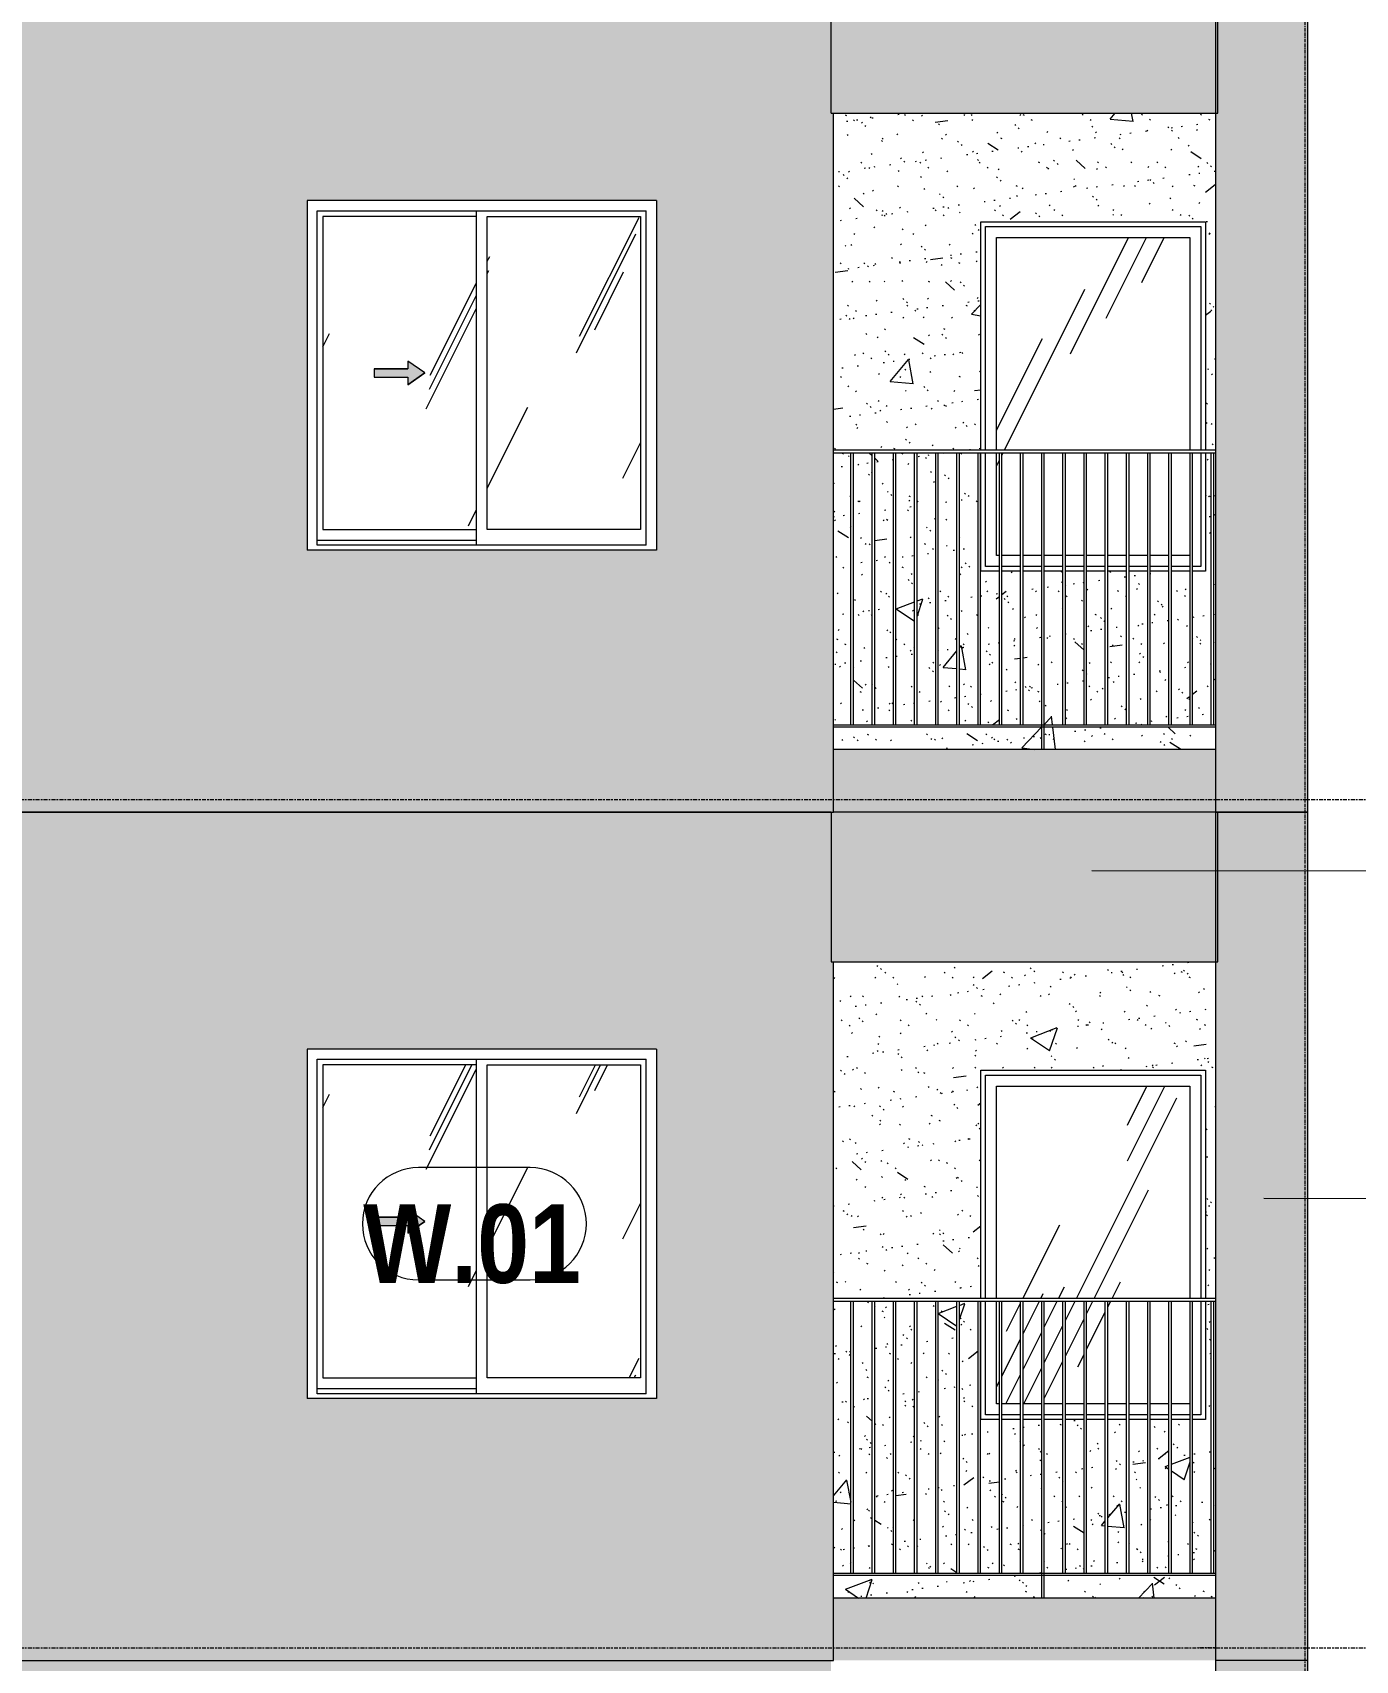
# Model space of a CAD drawing. Header units: millimetres. Extents: x 9199 to 175431, y -4466 to 35300.
# Drawn here: x 158801 to 164102, y 8950 to 15474 of the extents above; entities that cross this region are included whole.
import ezdxf

# ---------------------------------------------------------------- set-up
doc = ezdxf.new("R2010")
doc.units = ezdxf.units.MM
for name, pattern in [('1 NÉT CALL OUT', [6, 3, -3]), ('Centre', [31.75, 6.35, -4.7625, 15.875, -4.7625]), ('Dash 1_8_', [6.35, 3.175, -3.175]), ('Grid Line', [22.225, 12.7, -3.175, 3.175, -3.175])]:
    doc.linetypes.add(name, pattern=pattern)
for name, color, linetype, lineweight in [('0-2', 250, 'Continuous', 5), ('A-AREA', 32, 'Dash 1_8_', 9), ('A-DETL-GENF', 92, 'Continuous', 9), ('A-DETL-GENF-1', 92, '1 NÉT CALL OUT', 9), ('A-FLOR-HRAL-1', 253, 'Continuous', 9), ('A-FLOR-LEVL-2', 51, 'Centre', 9), ('A-GLAZ', 151, 'Continuous', 9), ('A-GLAZ-1', 253, 'Continuous', 9), ('A-GLAZ-2', 7, 'Continuous', 9), ('A-GLAZ-3', 7, '1 NÉT CALL OUT', 9), ('A-GLAZ-IDEN', 152, 'Continuous', 9), ('A-WALL', 113, 'Continuous', 9), ('A-WALL-IDEN', 211, 'Continuous', 9), ('A-WALL-PATT', 111, 'Continuous', 9), ('A-WALL-PATT-1', 9, 'Continuous', 9), ('A-WALL-PATT-2', 111, 'Continuous', 5), ('I-WALL', 2, 'Continuous', 9), ('I-WALL-1', 7, 'Continuous', 9), ('S-GRID-1', 1, 'Grid Line', 9)]:
    doc.layers.add(name, color=color, linetype=linetype, lineweight=lineweight)
doc.styles.add('Arial_B_1', font='arialbd.ttf', dxfattribs={"width": 0.85, "height": 315})
pattern_1 = [(50, (-51555.6, 1200), (1093.104, -95.634), [114.3, -1257.3]), (355, (-51555.6, 1200), (-211.457, 1146.34), [91.44, -1005.84]), (100.451, (-51464.5, 1192), (881.656, 1050.7), [97.14, -1068.54]), (46.184, (-51555.6, 1504.8), (1626.475, -252.257), [171.45, -1885.95]), (96.636, (-51420, 1483.8), (1424.416, 1484.565), [145.71, -1602.81]), (351.184, (-51555.6, 1504.8), (1424.43, 1484.55), [137.16, -1508.76]), (21, (-51403.2, 1428.6), (909.686, -613.59), [114.3, -1257.3]), (326, (-51403.2, 1428.6), (370.812, 1105.13), [91.44, -1005.84]), (71.451, (-51327.4, 1377.5), (1280.503, 491.528), [97.14, -1068.54]), (37.5, (-51555.58, 1200), (18.5313, 507.3303), [50.292, -943.356, 50.292, -970.788, -1009.65]), (37.5, (-51555.58, 1200), (18.5313, 507.3303), [-2014.728, 50.292, -959.358]), (7.5, (-51555.6, 1200), (400.918, 601.084), [50.292, -531.876, 50.292, -920.496, -384.81]), (7.5, (-51555.6, 1200), (400.918, 601.084), [-1552.956, 50.292, -334.518]), (327.5, (-51895.43, 1200), (813.545, -34.3737), [50.292, -330.708, 50.292, -1138.428, -1577.34]), (327.5, (-51895.43, 1200), (813.545, -34.3737), [-1569.72, 50.292, -1527.048]), (317.5, (-52047.8, 1200), (888.775, 152.56), [50.292, -445.008, 50.292, -739.14, -1120.14]), (317.5, (-52047.8, 1200), (888.775, 152.56), [-1284.732, 50.292, -1069.848])]
pattern_2 = [(37.5, (-51555.58, 1200), (-4.79953, 146.8239), [5.029, -110.795, 5.029, -124.511, -123.825]), (37.5, (-51555.58, 1200), (-4.79953, 146.8239), [-245.364, 5.029, -118.796]), (7.5, (-51555.58, 1200), (134.8574, 215.0472), [5.029, -57.455, 5.029, -99.365, -40.005]), (7.5, (-51555.58, 1200), (134.8574, 215.0472), [-166.878, 5.029, -34.976]), (327.5, (-51649.3, 1200), (237.29776, 0.4316), [5.029, -33.071, 5.029, -132.131, -179.07]), (327.5, (-51649.3, 1200), (237.29776, 0.4316), [-175.26, 5.029, -174.041]), (317.5, (-51649.3, 1200), (229.0671, 66.8792), [5.029, -14.021, 5.029, -84.887, -102.87]), (317.5, (-51649.3, 1200), (229.0671, 66.8792), [-108.966, 5.029, -97.841])]
pattern_3 = [(63.435, (-51365, 1295.2), (-766.75, 2300.24), [952.5, -571.5, 952.5, -571.5, -1211.71]), (63.435, (-51365, 1295.2), (-766.75, 2300.24), [-3048, 381, -830.71]), (63.435, (-51412.7, 1342.9), (-766.75, 2300.24), [762, -952.5, 571.5, -571.5, -1402.21]), (63.435, (-51412.7, 1342.9), (-766.75, 2300.24), [-2857.5, 666.75, -735.46]), (63.435, (-51412.7, 1485.8), (-766.75, 2300.24), [571.5, -1143, 381, -571.5, -1592.71]), (63.435, (-51412.7, 1485.8), (-766.75, 2300.24), [-2667, 857.25, -735.46]), (63.435, (-51269.8, 1342.9), (-766.75, 2300.24), [571.5, -1143, 476.25, -2068.96]), (63.435, (-51127, 1485.8), (-766.75, 2300.24), [285.75, -1428.75, 190.5, -2354.71]), (63.435, (-51365, 1723.9), (-766.75, 2300.24), [190.5, -1428.75, 190.5, -762, -1687.96]), (63.435, (-51365, 1723.9), (-766.75, 2300.24), [-2571.75, 476.25, -1211.71]), (63.435, (-50507.8, 1581), (-766.75, 2300.24), [952.5, -1428.75, 1143, -754.51]), (63.435, (-50507.8, 1438.1), (-766.75, 2300.24), [1333.5, -952.5, 1428.75, -564.01]), (63.435, (-50412.6, 1485.8), (-766.75, 2300.24), [1524, -762, 1143, -830.71]), (63.435, (-50269.7, 1628.6), (-766.75, 2300.24), [952.5, -1333.5, 762, -1211.71]), (63.435, (-50412.6, 1914.4), (-766.75, 2300.24), [476.25, -1905, 571.5, -1306.96]), (63.435, (-50126.8, 1771.5), (-766.75, 2300.24), [381, -1905, 381, -1592.71])]
pattern_4 = [(63.435, (-49765.3, 1304.34), (-0.001, 1524.001), [532.46, -2875.304]), (63.435, (-51289.3, 1304.34), (-0.001, 1524.001), [532.46, -2875.304]), (63.435, (-49035.8, 1598.8), (-0.001, 1524.001), [532.46, -2875.304]), (63.435, (-50559.8, 1598.8), (-0.001, 1524.001), [532.46, -2875.304]), (63.435, (-49146.2, 1494.84), (-0.001, 1524.001), [532.46, -2875.304]), (63.435, (-50670.2, 1494.84), (-0.001, 1524.001), [532.46, -2875.304]), (63.435, (-49258.75, 2090.1), (-0.001, 1524.001), [258.8, -3148.965]), (63.435, (-50782.75, 2090.1), (-0.001, 1524.001), [258.8, -3148.965]), (63.435, (-49332.36, 1997.95), (-0.001, 1524.001), [532.46, -2875.304]), (63.435, (-50856.36, 1997.95), (-0.001, 1524.001), [532.46, -2875.304]), (63.435, (-49319.4, 2064.1), (-0.001, 1524.001), [532.46, -2875.304]), (63.435, (-50843.4, 2064.1), (-0.001, 1524.001), [532.46, -2875.304]), (63.435, (-49934.2, 1773.94), (-0.001, 1524.001), [532.46, -2875.304]), (63.435, (-51458.2, 1773.94), (-0.001, 1524.001), [532.46, -2875.304]), (63.435, (-49921.24, 1851.9), (-0.001, 1524.001), [532.46, -2875.304]), (63.435, (-51445.24, 1851.9), (-0.001, 1524.001), [532.46, -2875.304]), (63.435, (-49917.74, 1908.1), (-0.001, 1524.001), [532.46, -2875.304]), (63.435, (-51441.74, 1908.1), (-0.001, 1524.001), [532.46, -2875.304])]

# ---------------------------------------------------------------- blocks, each defined once
blk = doc.blocks.new('M_Fixed - 900 x 1400-V179-TKCS_MẶT ĐỨNG HƯỚNG TÂY')
at = {"layer": 'A-GLAZ'}
h = blk.add_hatch(dxfattribs=at)
h.set_pattern_fill('FP_26', color=256, style=0, pattern_type=2)
h.set_pattern_definition(pattern_3)
h.paths.add_polyline_path([(-18283, 13378), (-18208, 13378), (-18208, 13790), (-18283, 13790)])
h.paths.add_polyline_path([(-18452.9, 13378), (-18377.9, 13378), (-18377.9, 13790), (-18452.9, 13790), (-18452.9, 13399.1)])
h.paths.add_polyline_path([(-18367.9, 13378), (-18293, 13378), (-18293, 13790), (-18367.9, 13790), (-18367.9, 13484)])
h.paths.add_polyline_path([(-18473.9, 13378), (-18462.9, 13378), (-18462.9, 13790), (-18473.9, 13790)])
h.paths.add_polyline_path([(-17699.9, 13378), (-17699.9, 13790), (-17773.3, 13790), (-17773.3, 13378)])
h.paths.add_polyline_path([(-17783.3, 13378), (-17783.3, 13790), (-17858.3, 13790), (-17858.3, 13378)])
h.paths.add_polyline_path([(-18198, 13378), (-18123.1, 13378), (-18123.1, 13790), (-18198, 13790)])
h.paths.add_polyline_path([(-17868.3, 13378), (-17868.3, 13790), (-17943.2, 13790), (-17943.2, 13378)])
h.paths.add_polyline_path([(-18113.1, 13378), (-18038.2, 13378), (-18038.2, 13790), (-18113.1, 13790)])
h.paths.add_polyline_path([(-17953.2, 13378), (-17953.2, 13790), (-18028.2, 13790), (-18028.2, 13378)])
h.paths.add_polyline_path([(-18473.9, 13800), (-17699.9, 13800), (-17699.9, 14652), (-18473.9, 14652), (-18473.9, 14152)])
at = {"layer": 'A-GLAZ-2'}
for p, q in [((-18517.9, 14696), (-17655.9, 14696)), ((-18517.9, 13800), (-18517.9, 14696)), ((-17655.9, 14696), (-17655.9, 13800)), ((-18473.9, 14652), (-17699.9, 14652)), ((-18473.9, 13800), (-18473.9, 14652)), ((-17699.9, 14652), (-17699.9, 13800)), ((-18517.9, 13334), (-18517.9, 13790)), ((-18473.9, 13378), (-18473.9, 13790)), ((-17699.9, 13790), (-17699.9, 13378)), ((-17655.9, 13790), (-17655.9, 13334)), ((-18462.9, 13378), (-18473.9, 13378)), ((-18377.9, 13378), (-18452.9, 13378)), ((-18293, 13378), (-18367.9, 13378)), ((-18208, 13378), (-18283, 13378)), ((-18123.1, 13378), (-18198, 13378)), ((-18038.2, 13378), (-18113.1, 13378)), ((-17953.2, 13378), (-18028.2, 13378)), ((-17868.3, 13378), (-17943.2, 13378)), ((-17783.3, 13378), (-17858.3, 13378)), ((-17699.9, 13378), (-17773.3, 13378)), ((-18462.9, 13334), (-18517.9, 13334)), ((-18377.9, 13334), (-18452.9, 13334)), ((-18293, 13334), (-18367.9, 13334)), ((-18208, 13334), (-18283, 13334)), ((-18123.1, 13334), (-18198, 13334)), ((-18038.2, 13334), (-18113.1, 13334)), ((-17953.2, 13334), (-18028.2, 13334)), ((-17868.3, 13334), (-17943.2, 13334)), ((-17783.3, 13334), (-17858.3, 13334)), ((-17698.4, 13334), (-17773.3, 13334)), ((-17655.9, 13334), (-17688.4, 13334))]:
    blk.add_line(p, q, dxfattribs=at)
blk = doc.blocks.new('Railing - 10mm-901206-TKCS_MẶT ĐỨNG HƯỚNG TÂY')
at = {"layer": 'A-FLOR-HRAL-1'}
for p, q in [((-68226.4, 5900), (-68226.4, 6990)), ((-68216.4, 5900), (-68216.4, 6990))]:
    blk.add_line(p, q, dxfattribs=at)
blk = doc.blocks.new('Railing - 50 x 10mm-901224-TKCS_MẶT ĐỨNG HƯỚNG TÂY')
at = {"layer": 'A-FLOR-HRAL-1'}
for p, q in [((-68990.9, 5800), (-68990.9, 6990)), ((-68980.9, 6990), (-68990.9, 6990)), ((-68980.9, 5800), (-68980.9, 6990))]:
    blk.add_line(p, q, dxfattribs=at)
blk = doc.blocks.new('Railing - Railing-884108-TKCS_MẶT ĐỨNG HƯỚNG TÂY')
at = {"layer": 'A-FLOR-HRAL-1'}
for p, q in [((-19126.9, 5900), (-17596.9, 5900)), ((-17596.9, 5890), (-19126.9, 5890))]:
    blk.add_line(p, q, dxfattribs=at)
at = {"extrusion": (0, 0, -1), "zscale": -1}
for name, p in [('Railing - 10mm-901206-TKCS_MẶT ĐỨNG HƯỚNG TÂY', (87273.9, 0)), ('Railing - 10mm-901206-TKCS_MẶT ĐỨNG HƯỚNG TÂY', (87188.9, 0)), ('Railing - 10mm-901206-TKCS_MẶT ĐỨNG HƯỚNG TÂY', (87104, 0)), ('Railing - 10mm-901206-TKCS_MẶT ĐỨNG HƯỚNG TÂY', (87019.1, 0)), ('Railing - 10mm-901206-TKCS_MẶT ĐỨNG HƯỚNG TÂY', (86934.1, 0)), ('Railing - 10mm-901206-TKCS_MẶT ĐỨNG HƯỚNG TÂY', (86849.2, 0)), ('Railing - 10mm-901206-TKCS_MẶT ĐỨNG HƯỚNG TÂY', (86764.2, 0)), ('Railing - 10mm-901206-TKCS_MẶT ĐỨNG HƯỚNG TÂY', (86679.3, 0)), ('Railing - 10mm-901206-TKCS_MẶT ĐỨNG HƯỚNG TÂY', (86594.4, 0)), ('Railing - 50 x 10mm-901224-TKCS_MẶT ĐỨNG HƯỚNG TÂY', (87273.9, 0)), ('Railing - 10mm-901206-TKCS_MẶT ĐỨNG HƯỚNG TÂY', (86424.5, 0)), ('Railing - 10mm-901206-TKCS_MẶT ĐỨNG HƯỚNG TÂY', (86339.5, 0)), ('Railing - 10mm-901206-TKCS_MẶT ĐỨNG HƯỚNG TÂY', (86254.6, 0)), ('Railing - 10mm-901206-TKCS_MẶT ĐỨNG HƯỚNG TÂY', (86169.7, 0)), ('Railing - 10mm-901206-TKCS_MẶT ĐỨNG HƯỚNG TÂY', (86084.7, 0)), ('Railing - 10mm-901206-TKCS_MẶT ĐỨNG HƯỚNG TÂY', (85999.8, 0)), ('Railing - 10mm-901206-TKCS_MẶT ĐỨNG HƯỚNG TÂY', (85914.8, 0)), ('Railing - 10mm-901206-TKCS_MẶT ĐỨNG HƯỚNG TÂY', (85829.9, 0))]:
    blk.add_blockref(name, p, dxfattribs=at)
blk = doc.blocks.new('Top Rail Type - Top Rail_Internal_-884109-TKCS_MẶT ĐỨNG HƯỚNG TÂY')
at = {"layer": 'A-FLOR-HRAL-1'}
for p, q in [((-17596.9, 7000), (-19126.9, 7000)), ((-19126.9, 6990), (-17596.9, 6990))]:
    blk.add_line(p, q, dxfattribs=at)
blk = doc.blocks.new('NCV_TKTC_TANG 3 - 4_rvt-3-TKCS_MẶT ĐỨNG HƯỚNG TÂY')
at = {"layer": 'A-WALL-PATT-1'}
h = blk.add_hatch(dxfattribs=at)
h.set_pattern_fill('FP_19', color=256, style=0, pattern_type=2)
h.set_pattern_definition(pattern_1)
h.paths.add_polyline_path([(-17596.9, 12600), (-17596.9, 12690), (-18283, 12690), (-18283, 12600), (-17604.3, 12600)])
h.paths.add_polyline_path([(-19126.9, 12600), (-18293, 12600), (-18293, 12690), (-19126.9, 12690)])
h.paths.add_polyline_path([(-18962.5, 12700), (-18887.6, 12700), (-18887.6, 13790), (-18962.5, 13790), (-18962.5, 13081.3)])
h.paths.add_polyline_path([(-17783.3, 12700), (-17783.3, 13315), (-17858.3, 13315), (-17858.3, 12700)])
h.paths.add_polyline_path([(-17773.3, 12700), (-17698.4, 12700), (-17698.4, 13315), (-17773.3, 13315), (-17773.3, 13292.3)])
h.paths.add_polyline_path([(-17688.4, 12700), (-17613.5, 12700), (-17613.5, 13790), (-17636.9, 13790), (-17636.9, 13315), (-17688.4, 13315), (-17688.4, 13292.3)])
h.paths.add_polyline_path([(-19057.4, 12700), (-19057.4, 13790), (-19126.9, 13790), (-19126.9, 12700), (-19061.8, 12700)])
h.paths.add_polyline_path([(-17596.9, 12700), (-17596.9, 13790), (-17603.5, 13790), (-17601.7, 12700)])
h.paths.add_polyline_path([(-18877.6, 12700), (-18802.6, 12700), (-18802.6, 13790), (-18877.6, 13790), (-18877.6, 12815.6)])
h.paths.add_polyline_path([(-19047.4, 12700), (-18972.5, 12700), (-18972.5, 13790), (-19047.4, 13790), (-19047.4, 12755.2)])
h.paths.add_polyline_path([(-18792.6, 12700), (-18717.7, 12700), (-18717.7, 13790), (-18792.6, 13790), (-18792.6, 12940.1)])
h.paths.add_polyline_path([(-17868.3, 12700), (-17868.3, 13315), (-17943.2, 13315), (-17943.2, 12700), (-17869, 12700)])
h.paths.add_polyline_path([(-17953.2, 12700), (-17953.2, 13315), (-18028.2, 13315), (-18028.2, 12700)])
h.paths.add_polyline_path([(-18707.7, 12700), (-18632.7, 12700), (-18632.7, 13790), (-18707.7, 13790), (-18707.7, 13064.7)])
h.paths.add_polyline_path([(-18038.2, 12700), (-18038.2, 13315), (-18113.1, 13315), (-18113.1, 12700)])
h.paths.add_polyline_path([(-18123.1, 12700), (-18123.1, 13315), (-18198, 13315), (-18198, 12700)])
h.paths.add_polyline_path([(-18208, 12700), (-18208, 13315), (-18283, 13315), (-18283, 12700)])
h.paths.add_polyline_path([(-18622.7, 12700), (-18547.8, 12700), (-18547.8, 13790), (-18622.7, 13790), (-18622.7, 13189.2)])
h.paths.add_polyline_path([(-18537.8, 12700), (-18462.9, 12700), (-18462.9, 13315), (-18536.9, 13315), (-18537.8, 13292.3)])
h.paths.add_polyline_path([(-18293, 12700), (-18293, 13315), (-18367.9, 13315), (-18367.9, 12700)])
h.paths.add_polyline_path([(-18452.9, 12700), (-18377.9, 12700), (-18377.9, 13315), (-18452.9, 13315), (-18452.9, 13237.6)])
h.paths.add_polyline_path([(-18536.9, 13800), (-18536.9, 14715), (-17636.9, 14715), (-17636.9, 13800), (-17596.9, 13800), (-17596.9, 15150), (-19126.9, 15150), (-19126.9, 13800), (-18775.3, 13800)])
h = blk.add_hatch(dxfattribs=at)
h.set_pattern_fill('FP_20', color=256, style=0, pattern_type=2)
h.set_pattern_definition(pattern_2)
h.paths.add_polyline_path([(-17596.9, 12600), (-17596.9, 12690), (-18283, 12690), (-18283, 12600), (-17604.3, 12600)])
h.paths.add_polyline_path([(-19126.9, 12600), (-18293, 12600), (-18293, 12690), (-19126.9, 12690)])
h.paths.add_polyline_path([(-18962.5, 12700), (-18887.6, 12700), (-18887.6, 13790), (-18962.5, 13790), (-18962.5, 13081.3)])
h.paths.add_polyline_path([(-17783.3, 12700), (-17783.3, 13315), (-17858.3, 13315), (-17858.3, 12700)])
h.paths.add_polyline_path([(-17773.3, 12700), (-17698.4, 12700), (-17698.4, 13315), (-17773.3, 13315), (-17773.3, 13292.3)])
h.paths.add_polyline_path([(-17688.4, 12700), (-17613.5, 12700), (-17613.5, 13790), (-17636.9, 13790), (-17636.9, 13315), (-17688.4, 13315), (-17688.4, 13292.3)])
h.paths.add_polyline_path([(-19057.4, 12700), (-19057.4, 13790), (-19126.9, 13790), (-19126.9, 12700), (-19061.8, 12700)])
h.paths.add_polyline_path([(-17596.9, 12700), (-17596.9, 13790), (-17603.5, 13790), (-17601.7, 12700)])
h.paths.add_polyline_path([(-18877.6, 12700), (-18802.6, 12700), (-18802.6, 13790), (-18877.6, 13790), (-18877.6, 12815.6)])
h.paths.add_polyline_path([(-19047.4, 12700), (-18972.5, 12700), (-18972.5, 13790), (-19047.4, 13790), (-19047.4, 12755.2)])
h.paths.add_polyline_path([(-18792.6, 12700), (-18717.7, 12700), (-18717.7, 13790), (-18792.6, 13790), (-18792.6, 12940.1)])
h.paths.add_polyline_path([(-17868.3, 12700), (-17868.3, 13315), (-17943.2, 13315), (-17943.2, 12700), (-17869, 12700)])
h.paths.add_polyline_path([(-17953.2, 12700), (-17953.2, 13315), (-18028.2, 13315), (-18028.2, 12700)])
h.paths.add_polyline_path([(-18707.7, 12700), (-18632.7, 12700), (-18632.7, 13790), (-18707.7, 13790), (-18707.7, 13064.7)])
h.paths.add_polyline_path([(-18038.2, 12700), (-18038.2, 13315), (-18113.1, 13315), (-18113.1, 12700)])
h.paths.add_polyline_path([(-18123.1, 12700), (-18123.1, 13315), (-18198, 13315), (-18198, 12700)])
h.paths.add_polyline_path([(-18208, 12700), (-18208, 13315), (-18283, 13315), (-18283, 12700)])
h.paths.add_polyline_path([(-18622.7, 12700), (-18547.8, 12700), (-18547.8, 13790), (-18622.7, 13790), (-18622.7, 13189.2)])
h.paths.add_polyline_path([(-18537.8, 12700), (-18462.9, 12700), (-18462.9, 13315), (-18536.9, 13315), (-18537.8, 13292.3)])
h.paths.add_polyline_path([(-18293, 12700), (-18293, 13315), (-18367.9, 13315), (-18367.9, 12700)])
h.paths.add_polyline_path([(-18452.9, 12700), (-18377.9, 12700), (-18377.9, 13315), (-18452.9, 13315), (-18452.9, 13237.6)])
h.paths.add_polyline_path([(-18536.9, 13800), (-18536.9, 14715), (-17636.9, 14715), (-17636.9, 13800), (-17596.9, 13800), (-17596.9, 15150), (-19126.9, 15150), (-19126.9, 13800), (-18775.3, 13800)])
at = {"layer": 'I-WALL-1'}
for p, q in [((-18536.9, 13800), (-18536.9, 14715)), ((-18536.9, 14715), (-17636.9, 14715)), ((-17636.9, 14715), (-17636.9, 13800)), ((-18536.9, 13315), (-18536.9, 13790)), ((-17636.9, 13790), (-17636.9, 13315)), ((-18462.9, 13315), (-18536.9, 13315)), ((-18377.9, 13315), (-18452.9, 13315)), ((-18293, 13315), (-18367.9, 13315)), ((-18208, 13315), (-18283, 13315)), ((-18123.1, 13315), (-18198, 13315)), ((-18038.2, 13315), (-18113.1, 13315)), ((-17953.2, 13315), (-18028.2, 13315)), ((-17868.3, 13315), (-17943.2, 13315)), ((-17783.3, 13315), (-17858.3, 13315)), ((-17698.4, 13315), (-17773.3, 13315)), ((-17636.9, 13315), (-17688.4, 13315))]:
    blk.add_line(p, q, dxfattribs=at)
at = {"layer": 'A-FLOR-HRAL-1'}
for name in ['Top Rail Type - Top Rail_Internal_-884109-TKCS_MẶT ĐỨNG HƯỚNG TÂY', 'Railing - Railing-884108-TKCS_MẶT ĐỨNG HƯỚNG TÂY']:
    blk.add_blockref(name, (0, 6800), dxfattribs=at)
at = {"layer": 'A-GLAZ-1'}
blk.add_blockref('M_Fixed - 900 x 1400-V179-TKCS_MẶT ĐỨNG HƯỚNG TÂY', (0, 0), dxfattribs=at)
blk = doc.blocks.new('M_Fixed - 900 x 1400-V245-TKCS_MẶT ĐỨNG HƯỚNG TÂY')
at = {"layer": 'A-GLAZ'}
h = blk.add_hatch(dxfattribs=at)
h.set_pattern_fill('FP_26', color=256, style=0, pattern_type=2)
h.set_pattern_definition(pattern_3)
h.paths.add_polyline_path([(-18462.9, 9978), (-18462.9, 10390), (-18473.9, 10390), (-18473.9, 9978)])
h.paths.add_polyline_path([(-18452.9, 9978), (-18377.9, 9978), (-18377.9, 10390), (-18452.9, 10390), (-18452.9, 9999.1)])
h.paths.add_polyline_path([(-18367.9, 9978), (-18293, 9978), (-18293, 10390), (-18367.9, 10390), (-18367.9, 10004.4)])
h.paths.add_polyline_path([(-18208, 9978), (-18208, 10390), (-18283, 10390), (-18283, 9978)])
h.paths.add_polyline_path([(-18198, 9978), (-18123.1, 9978), (-18123.1, 10390), (-18198, 10390), (-18198, 10004.4)])
h.paths.add_polyline_path([(-18113.1, 9978), (-18038.2, 9978), (-18038.2, 10390), (-18113.1, 10390), (-18113.1, 10004.4)])
h.paths.add_polyline_path([(-18028.2, 9978), (-17953.2, 9978), (-17953.2, 10390), (-18028.2, 10390), (-18028.2, 10004.4)])
h.paths.add_polyline_path([(-17943.2, 9978), (-17868.3, 9978), (-17868.3, 10390), (-17943.2, 10390), (-17943.2, 10004.4)])
h.paths.add_polyline_path([(-17858.3, 9978), (-17783.3, 9978), (-17783.3, 10390), (-17858.3, 10390), (-17858.3, 10004.4)])
h.paths.add_polyline_path([(-17773.3, 9978), (-17699.9, 9978), (-17699.9, 10390), (-17773.3, 10390), (-17773.3, 10004.4)])
h.paths.add_polyline_path([(-18051.9, 10400), (-17699.9, 10400), (-17699.9, 11252), (-18473.9, 11252), (-18473.9, 10400)])
at = {"layer": 'A-GLAZ-2'}
for p, q in [((-18517.9, 11296), (-17655.9, 11296)), ((-18517.9, 10400), (-18517.9, 11296)), ((-17655.9, 11296), (-17655.9, 10400)), ((-18473.9, 11252), (-17699.9, 11252)), ((-18473.9, 10400), (-18473.9, 11252)), ((-17699.9, 11252), (-17699.9, 10400)), ((-18517.9, 9934), (-18517.9, 10390)), ((-18473.9, 9978), (-18473.9, 10390)), ((-17699.9, 10390), (-17699.9, 9978)), ((-17655.9, 10390), (-17655.9, 9934)), ((-18462.9, 9934), (-18517.9, 9934)), ((-18462.9, 9978), (-18473.9, 9978)), ((-18377.9, 9978), (-18452.9, 9978)), ((-18377.9, 9934), (-18452.9, 9934)), ((-18293, 9978), (-18367.9, 9978)), ((-18293, 9934), (-18367.9, 9934)), ((-18208, 9978), (-18283, 9978)), ((-18208, 9934), (-18283, 9934)), ((-18123.1, 9978), (-18198, 9978)), ((-18123.1, 9934), (-18198, 9934)), ((-18038.2, 9978), (-18113.1, 9978)), ((-18038.2, 9934), (-18113.1, 9934)), ((-17953.2, 9978), (-18028.2, 9978)), ((-17953.2, 9934), (-18028.2, 9934)), ((-17868.3, 9978), (-17943.2, 9978)), ((-17868.3, 9934), (-17943.2, 9934)), ((-17783.3, 9978), (-17858.3, 9978)), ((-17783.3, 9934), (-17858.3, 9934)), ((-17699.9, 9978), (-17773.3, 9978)), ((-17698.4, 9934), (-17773.3, 9934)), ((-17655.9, 9934), (-17688.4, 9934))]:
    blk.add_line(p, q, dxfattribs=at)
blk = doc.blocks.new('NCV_TKTC_TANG 3 - 4_rvt-4-TKCS_MẶT ĐỨNG HƯỚNG TÂY')
at = {"layer": 'A-WALL-PATT-1'}
h = blk.add_hatch(dxfattribs=at)
h.set_pattern_fill('FP_19', color=256, style=0, pattern_type=2)
h.set_pattern_definition(pattern_1)
h.paths.add_polyline_path([(-18327.6, 9200), (-18293, 9200), (-18293, 9290), (-19126.9, 9290), (-19126.9, 9200), (-19024.6, 9200)])
h.paths.add_polyline_path([(-18283, 9200), (-17596.9, 9200), (-17596.9, 9290), (-18283, 9290)])
h.paths.add_polyline_path([(-18877.6, 9300), (-18802.6, 9300), (-18802.6, 10390), (-18877.6, 10390), (-18877.6, 9415.6)])
h.paths.add_polyline_path([(-17783.3, 9300), (-17783.3, 9915), (-17858.3, 9915), (-17858.3, 9300)])
h.paths.add_polyline_path([(-17773.3, 9300), (-17698.4, 9300), (-17698.4, 9915), (-17773.3, 9915)])
h.paths.add_polyline_path([(-18792.6, 9300), (-18717.7, 9300), (-18717.7, 10390), (-18792.6, 10390), (-18792.6, 9540.1)])
h.paths.add_polyline_path([(-17688.4, 9300), (-17613.5, 9300), (-17613.5, 10390), (-17636.9, 10390), (-17636.9, 9915), (-17688.4, 9915)])
h.paths.add_polyline_path([(-18632.7, 9300), (-18632.7, 10390), (-18707.7, 10390), (-18707.7, 9300)])
h.paths.add_polyline_path([(-17868.3, 9300), (-17868.3, 9915), (-17943.2, 9915), (-17943.2, 9300), (-17869, 9300)])
h.paths.add_polyline_path([(-18622.7, 9300), (-18547.8, 9300), (-18547.8, 10390), (-18622.7, 10390), (-18622.7, 9789.2)])
h.paths.add_polyline_path([(-17596.9, 9300), (-17596.9, 10390), (-17603.5, 10390), (-17601.7, 9300)])
h.paths.add_polyline_path([(-18887.6, 9300), (-18887.6, 10390), (-18962.5, 10390), (-18962.5, 9300), (-18956.4, 9300)])
h.paths.add_polyline_path([(-18537.8, 9300), (-18462.9, 9300), (-18462.9, 9915), (-18536.9, 9915), (-18537.8, 9913.7)])
h.paths.add_polyline_path([(-18452.9, 9300), (-18377.9, 9300), (-18377.9, 9915), (-18452.9, 9915), (-18452.9, 9837.6)])
h.paths.add_polyline_path([(-18367.9, 9300), (-18293, 9300), (-18293, 9915), (-18367.9, 9915), (-18367.9, 9759.4)])
h.paths.add_polyline_path([(-18972.5, 9300), (-18972.5, 10390), (-19047.4, 10390), (-19047.4, 9300)])
h.paths.add_polyline_path([(-18028.2, 9300), (-17953.2, 9300), (-17953.2, 9915), (-18028.2, 9915), (-18028.2, 9446.6)])
h.paths.add_polyline_path([(-18038.2, 9300), (-18038.2, 9915), (-18113.1, 9915), (-18113.1, 9300)])
h.paths.add_polyline_path([(-19057.4, 9300), (-19057.4, 10390), (-19126.9, 10390), (-19126.9, 9300), (-19061.8, 9300)])
h.paths.add_polyline_path([(-18283, 9300), (-18208, 9300), (-18208, 9915), (-18283, 9915), (-18283, 9681.2)])
h.paths.add_polyline_path([(-18198, 9300), (-18123.1, 9300), (-18123.1, 9915), (-18198, 9915), (-18198, 9603)])
h.paths.add_polyline_path([(-18775.3, 10400), (-18536.9, 10400), (-18536.9, 11315), (-17636.9, 11315), (-17636.9, 10400), (-17596.9, 10400), (-17596.9, 11750), (-19126.9, 11750), (-19126.9, 10400)])
h = blk.add_hatch(dxfattribs=at)
h.set_pattern_fill('FP_20', color=256, style=0, pattern_type=2)
h.set_pattern_definition(pattern_2)
h.paths.add_polyline_path([(-18327.6, 9200), (-18293, 9200), (-18293, 9290), (-19126.9, 9290), (-19126.9, 9200), (-19024.6, 9200)])
h.paths.add_polyline_path([(-18283, 9200), (-17596.9, 9200), (-17596.9, 9290), (-18283, 9290)])
h.paths.add_polyline_path([(-18877.6, 9300), (-18802.6, 9300), (-18802.6, 10390), (-18877.6, 10390), (-18877.6, 9415.6)])
h.paths.add_polyline_path([(-17783.3, 9300), (-17783.3, 9915), (-17858.3, 9915), (-17858.3, 9300)])
h.paths.add_polyline_path([(-17773.3, 9300), (-17698.4, 9300), (-17698.4, 9915), (-17773.3, 9915)])
h.paths.add_polyline_path([(-18792.6, 9300), (-18717.7, 9300), (-18717.7, 10390), (-18792.6, 10390), (-18792.6, 9540.1)])
h.paths.add_polyline_path([(-17688.4, 9300), (-17613.5, 9300), (-17613.5, 10390), (-17636.9, 10390), (-17636.9, 9915), (-17688.4, 9915)])
h.paths.add_polyline_path([(-18632.7, 9300), (-18632.7, 10390), (-18707.7, 10390), (-18707.7, 9300)])
h.paths.add_polyline_path([(-17868.3, 9300), (-17868.3, 9915), (-17943.2, 9915), (-17943.2, 9300), (-17869, 9300)])
h.paths.add_polyline_path([(-18622.7, 9300), (-18547.8, 9300), (-18547.8, 10390), (-18622.7, 10390), (-18622.7, 9789.2)])
h.paths.add_polyline_path([(-17596.9, 9300), (-17596.9, 10390), (-17603.5, 10390), (-17601.7, 9300)])
h.paths.add_polyline_path([(-18887.6, 9300), (-18887.6, 10390), (-18962.5, 10390), (-18962.5, 9300), (-18956.4, 9300)])
h.paths.add_polyline_path([(-18537.8, 9300), (-18462.9, 9300), (-18462.9, 9915), (-18536.9, 9915), (-18537.8, 9913.7)])
h.paths.add_polyline_path([(-18452.9, 9300), (-18377.9, 9300), (-18377.9, 9915), (-18452.9, 9915), (-18452.9, 9837.6)])
h.paths.add_polyline_path([(-18367.9, 9300), (-18293, 9300), (-18293, 9915), (-18367.9, 9915), (-18367.9, 9759.4)])
h.paths.add_polyline_path([(-18972.5, 9300), (-18972.5, 10390), (-19047.4, 10390), (-19047.4, 9300)])
h.paths.add_polyline_path([(-18028.2, 9300), (-17953.2, 9300), (-17953.2, 9915), (-18028.2, 9915), (-18028.2, 9446.6)])
h.paths.add_polyline_path([(-18038.2, 9300), (-18038.2, 9915), (-18113.1, 9915), (-18113.1, 9300)])
h.paths.add_polyline_path([(-19057.4, 9300), (-19057.4, 10390), (-19126.9, 10390), (-19126.9, 9300), (-19061.8, 9300)])
h.paths.add_polyline_path([(-18283, 9300), (-18208, 9300), (-18208, 9915), (-18283, 9915), (-18283, 9681.2)])
h.paths.add_polyline_path([(-18198, 9300), (-18123.1, 9300), (-18123.1, 9915), (-18198, 9915), (-18198, 9603)])
h.paths.add_polyline_path([(-18775.3, 10400), (-18536.9, 10400), (-18536.9, 11315), (-17636.9, 11315), (-17636.9, 10400), (-17596.9, 10400), (-17596.9, 11750), (-19126.9, 11750), (-19126.9, 10400)])
at = {"layer": 'I-WALL-1'}
for p, q in [((-18536.9, 10400), (-18536.9, 11315)), ((-18536.9, 11315), (-17636.9, 11315)), ((-17636.9, 11315), (-17636.9, 10400)), ((-18536.9, 9915), (-18536.9, 10390)), ((-17636.9, 10390), (-17636.9, 9915)), ((-18462.9, 9915), (-18536.9, 9915)), ((-18377.9, 9915), (-18452.9, 9915)), ((-18293, 9915), (-18367.9, 9915)), ((-18208, 9915), (-18283, 9915)), ((-18123.1, 9915), (-18198, 9915)), ((-18038.2, 9915), (-18113.1, 9915)), ((-17953.2, 9915), (-18028.2, 9915)), ((-17868.3, 9915), (-17943.2, 9915)), ((-17783.3, 9915), (-17858.3, 9915)), ((-17698.4, 9915), (-17773.3, 9915)), ((-17636.9, 9915), (-17688.4, 9915))]:
    blk.add_line(p, q, dxfattribs=at)
at = {"layer": 'A-FLOR-HRAL-1'}
for name in ['Top Rail Type - Top Rail_Internal_-884109-TKCS_MẶT ĐỨNG HƯỚNG TÂY', 'Railing - Railing-884108-TKCS_MẶT ĐỨNG HƯỚNG TÂY']:
    blk.add_blockref(name, (0, 3400), dxfattribs=at)
at = {"layer": 'A-GLAZ-1'}
blk.add_blockref('M_Fixed - 900 x 1400-V245-TKCS_MẶT ĐỨNG HƯỚNG TÂY', (0, 0), dxfattribs=at)
blk = doc.blocks.new('1_FAMILY RVT - W01-WxH 1400x1400xmm-V146-TKCS_MẶT ĐỨNG HƯỚNG TÂY')
at = {"layer": 'A-DETL-GENF-1'}
blk.add_hatch(color=256, dxfattribs=at).paths.add_polyline_path([(-20832.9, 10662.1), (-20765.1, 10709.5), (-20832.9, 10757), (-20832.9, 10726.5), (-20968.3, 10726.5), (-20968.3, 10692.6), (-20832.9, 10692.6)])
at = {"layer": 'A-GLAZ'}
h = blk.add_hatch(dxfattribs=at)
h.set_pattern_fill('FP_18', color=256, style=0, pattern_type=2)
h.set_pattern_definition(pattern_4)
h.paths.add_polyline_path([(-20559.6, 10082.6), (-20559.6, 11336.5), (-21173.9, 11336.5), (-21173.9, 10082.6)])
h.paths.add_polyline_path([(-20832.9, 10662.1), (-20832.9, 10692.6), (-20968.3, 10692.6), (-20968.3, 10726.5), (-20832.9, 10726.5), (-20832.9, 10757), (-20765.1, 10709.5), (-20789.3, 10692.6)])
h = blk.add_hatch(dxfattribs=at)
h.set_pattern_fill('FP_18', color=256, style=0, pattern_type=2)
h.set_pattern_definition(pattern_4)
h.paths.add_polyline_path([(-19900.9, 10082.6), (-19900.9, 11336.5), (-20515.1, 11336.5), (-20515.1, 10082.6)])
at = {"layer": 'A-DETL-GENF'}
for p, q in [((-20968.3, 10726.5), (-20968.3, 10692.6)), ((-20968.3, 10726.5), (-20832.9, 10726.5)), ((-20832.9, 10726.5), (-20968.3, 10726.5)), ((-20968.3, 10726.5), (-20968.3, 10692.6)), ((-20832.9, 10757), (-20832.9, 10726.5)), ((-20765.1, 10709.5), (-20832.9, 10757)), ((-20765.1, 10709.5), (-20832.9, 10757)), ((-20832.9, 10757), (-20832.9, 10726.5)), ((-20765.1, 10709.5), (-20832.9, 10662.1)), ((-20832.9, 10662.1), (-20765.1, 10709.5)), ((-20968.3, 10692.6), (-20832.9, 10692.6)), ((-20968.3, 10692.6), (-20832.9, 10692.6)), ((-20832.9, 10692.6), (-20832.9, 10662.1)), ((-20832.9, 10692.6), (-20832.9, 10662.1))]:
    blk.add_line(p, q, dxfattribs=at)
at = {"layer": 'A-GLAZ'}
for p, q in [((-19837.4, 11400), (-21237.4, 11400)), ((-21237.4, 11400), (-21237.4, 10000)), ((-21196.4, 11359.1), (-19878.3, 11359.1)), ((-21196.4, 10019), (-21196.4, 11359.1)), ((-20559.6, 11359.1), (-20559.6, 10019)), ((-19878.3, 10019), (-19878.3, 11359.1)), ((-19837.4, 11400), (-19837.4, 10000)), ((-21173.9, 11336.5), (-21173.9, 10082.6)), ((-20559.6, 11336.5), (-21173.9, 11336.5)), ((-20515.1, 10082.6), (-20515.1, 11336.5)), ((-20515.1, 11336.5), (-19900.9, 11336.5)), ((-19900.9, 11336.5), (-19900.9, 10082.6)), ((-21173.9, 10082.6), (-20559.6, 10082.6)), ((-19900.9, 10082.6), (-20515.1, 10082.6)), ((-19837.4, 10000), (-21237.4, 10000)), ((-20559.6, 10038.1), (-21196.4, 10038.1)), ((-20559.6, 10038.1), (-21196.4, 10038.1)), ((-19878.3, 10019), (-21196.4, 10019))]:
    blk.add_line(p, q, dxfattribs=at)
blk = doc.blocks.new('1_FAMILY RVT - W01-WxH 1400x1400xmm-V257-TKCS_MẶT ĐỨNG HƯỚNG TÂY')
at = {"layer": 'A-DETL-GENF-1'}
blk.add_hatch(color=256, dxfattribs=at).paths.add_polyline_path([(-20832.9, 14062.1), (-20765.1, 14109.5), (-20832.9, 14157), (-20832.9, 14126.5), (-20968.3, 14126.5), (-20968.3, 14092.6), (-20832.9, 14092.6)])
at = {"layer": 'A-GLAZ'}
h = blk.add_hatch(dxfattribs=at)
h.set_pattern_fill('FP_18', color=256, style=0, pattern_type=2)
h.set_pattern_definition(pattern_4)
h.paths.add_polyline_path([(-20559.6, 13482.6), (-20559.6, 14736.5), (-21173.9, 14736.5), (-21173.9, 13482.6)])
h.paths.add_polyline_path([(-20832.9, 14062.1), (-20832.9, 14092.6), (-20968.3, 14092.6), (-20968.3, 14126.5), (-20832.9, 14126.5), (-20832.9, 14157), (-20765.1, 14109.5), (-20789.3, 14092.6)])
h = blk.add_hatch(dxfattribs=at)
h.set_pattern_fill('FP_18', color=256, style=0, pattern_type=2)
h.set_pattern_definition(pattern_4)
h.paths.add_polyline_path([(-19900.9, 13482.6), (-19900.9, 14736.5), (-20515.1, 14736.5), (-20515.1, 13482.6)])
at = {"layer": 'A-DETL-GENF'}
for p, q in [((-20832.9, 14157), (-20832.9, 14126.5)), ((-20765.1, 14109.5), (-20832.9, 14157)), ((-20765.1, 14109.5), (-20832.9, 14157)), ((-20832.9, 14157), (-20832.9, 14126.5)), ((-20968.3, 14126.5), (-20968.3, 14092.6)), ((-20968.3, 14126.5), (-20832.9, 14126.5)), ((-20832.9, 14126.5), (-20968.3, 14126.5)), ((-20968.3, 14126.5), (-20968.3, 14092.6)), ((-20968.3, 14092.6), (-20832.9, 14092.6)), ((-20968.3, 14092.6), (-20832.9, 14092.6)), ((-20765.1, 14109.5), (-20832.9, 14062.1)), ((-20832.9, 14062.1), (-20765.1, 14109.5)), ((-20832.9, 14092.6), (-20832.9, 14062.1)), ((-20832.9, 14092.6), (-20832.9, 14062.1))]:
    blk.add_line(p, q, dxfattribs=at)
at = {"layer": 'A-GLAZ'}
for p, q in [((-19837.4, 14800), (-21237.4, 14800)), ((-21237.4, 14800), (-21237.4, 13400)), ((-21196.4, 14759.1), (-19878.3, 14759.1)), ((-21196.4, 13419), (-21196.4, 14759.1)), ((-20559.6, 14759.1), (-20559.6, 13419)), ((-19878.3, 13419), (-19878.3, 14759.1)), ((-19837.4, 14800), (-19837.4, 13400)), ((-21173.9, 14736.5), (-21173.9, 13482.6)), ((-20559.6, 14736.5), (-21173.9, 14736.5)), ((-20515.1, 13482.6), (-20515.1, 14736.5)), ((-20515.1, 14736.5), (-19900.9, 14736.5)), ((-19900.9, 14736.5), (-19900.9, 13482.6)), ((-21173.9, 13482.6), (-20559.6, 13482.6)), ((-19900.9, 13482.6), (-20515.1, 13482.6)), ((-19837.4, 13400), (-21237.4, 13400)), ((-20559.6, 13438.1), (-21196.4, 13438.1)), ((-20559.6, 13438.1), (-21196.4, 13438.1)), ((-19878.3, 13419), (-21196.4, 13419))]:
    blk.add_line(p, q, dxfattribs=at)
blk = doc.blocks.new('SSA-WINDOW TAG - 10-2062020-TKCS_MẶT ĐỨNG HƯỚNG TÂY')
at = {"layer": 'A-GLAZ-IDEN'}
for p, q in [((-74740.8, 10925), (-75188.4, 10925)), ((-75188.4, 10475), (-74740.8, 10475))]:
    blk.add_line(p, q, dxfattribs=at)
for centre, start, end in [((-75188.4, 10700), 90, 270), ((-74740.8, 10700), 270, 90)]:
    blk.add_arc(centre, 225, start, end, dxfattribs=at)

msp = doc.modelspace()

# ---------------------------------------------------------------- hatches: boundary and pattern name
at = {"layer": 'A-WALL-PATT'}
h = msp.add_hatch(color=256, dxfattribs=at)
h.paths.add_polyline_path([(155416.2, 12350), (158900.8, 12350), (158900.8, 15750), (155426.2, 15750), (155426.2, 15150), (155416.2, 15150), (155416.2, 13292.3)])
h.paths.add_polyline_path([(156461.6, 12600), (155776.2, 12600), (155776.2, 15150), (158700.8, 15150), (158700.8, 12600), (157519.7, 12600)])
h = msp.add_hatch(color=256, dxfattribs=at)
h.paths.add_polyline_path([(155416.2, 8950), (158900.8, 8950), (158900.8, 12350), (155426.2, 12350), (155426.2, 11750), (155416.2, 11750), (155416.2, 10004.4)])
h.paths.add_polyline_path([(157519.7, 9200), (155776.2, 9200), (155776.2, 11750), (158700.8, 11750), (158700.8, 9200)])
h = msp.add_hatch(color=256, dxfattribs=at)
h.paths.add_polyline_path([(157519.7, 5550), (158900.8, 5550), (158900.8, 8950), (155426.2, 8950), (155426.2, 8350), (155416.2, 8350), (155416.2, 5550)])
h.paths.add_polyline_path([(156461.6, 5800), (155776.2, 5800), (155776.2, 8350), (158700.8, 8350), (158700.8, 5800), (157519.7, 5800)])
at = {"layer": 'A-WALL-PATT-2'}
h = msp.add_hatch(color=256, dxfattribs=at)
h.paths.add_polyline_path([(158900.8, 12350), (162011.2, 12350), (162011.2, 15150), (162001.2, 15150), (162001.2, 15750), (158900.8, 15750), (158900.8, 13292.3)])
h.paths.add_polyline_path([(161259.9, 13400), (159900.8, 13400), (159900.8, 14800), (161300.8, 14800), (161300.8, 13400)])
for points in [[(163551.2, 15150), (163551.2, 15750), (162001.2, 15750), (162001.2, 15150)], [(163868.8, 12350), (163911.2, 12350), (163911.2, 15750), (163541.2, 15750), (163541.2, 12350)], [(162011.2, 12350), (163541.2, 12350), (163541.2, 12600), (162011.2, 12600), (162011.2, 12397.1)], [(163551.2, 11750), (163551.2, 12350), (162001.2, 12350), (162001.2, 11750)], [(163868.8, 8950), (163911.2, 8950), (163911.2, 12350), (163541.2, 12350), (163541.2, 8950)], [(162011.2, 8950), (163541.2, 8950), (163541.2, 9200), (162011.2, 9200), (162011.2, 8997.1)], [(163911.2, 5550), (163911.2, 8950), (163541.2, 8950), (163541.2, 5550), (163868.8, 5550)]]:
    msp.add_hatch(color=256, dxfattribs=at).paths.add_polyline_path(points)
h = msp.add_hatch(color=256, dxfattribs=at)
h.paths.add_polyline_path([(162011.2, 8950), (162011.2, 11750), (162001.2, 11750), (162001.2, 12350), (158900.8, 12350), (158900.8, 8950), (161752.4, 8950)])
h.paths.add_polyline_path([(159941.7, 10000), (159900.8, 10000), (159900.8, 11400), (161300.8, 11400), (161300.8, 10000), (161259.9, 10000)])
h = msp.add_hatch(color=256, dxfattribs=at)
h.paths.add_polyline_path([(158900.8, 5550), (162011.2, 5550), (162011.2, 8350), (162001.2, 8350), (162001.2, 8950), (158900.8, 8950), (158900.8, 5620.4)])
h.paths.add_polyline_path([(161259.9, 6600), (159900.8, 6600), (159900.8, 8000), (161300.8, 8000), (161300.8, 6600)])

# ---------------------------------------------------------------- linework, layer by layer
at = {"layer": 'A-AREA'}
msp.add_line((163541.2, 9000), (163469.8, 9000), dxfattribs=at)
at = {"layer": 'A-FLOR-LEVL-2'}
for p, q in [((96540.4, 12400), (171939.1, 12400)), ((96540.4, 9000), (171939.1, 9000))]:
    msp.add_line(p, q, dxfattribs=at)
at = {"layer": 'A-WALL'}
for p, q in [((163911.2, 4700), (163911.2, 22550)), ((162001.2, 15150), (162001.2, 15750)), ((163541.2, 15750), (163541.2, 5550)), ((162011.2, 12350), (162011.2, 15150)), ((155416.2, 12350), (162011.2, 12350)), ((162001.2, 12350), (155426.2, 12350)), ((162001.2, 12350), (162001.2, 12350)), ((163911.2, 12350), (163541.2, 12350)), ((163541.2, 12350), (163911.2, 12350)), ((162011.2, 8950), (162011.2, 11750)), ((155416.2, 8950), (162011.2, 8950)), ((162001.2, 8950), (162001.2, 8950)), ((163911.2, 8950), (163541.2, 8950))]:
    msp.add_line(p, q, dxfattribs=at)
at = {"layer": 'A-WALL-IDEN'}
for p, q in [((163046.1, 12115.2), (164796.1, 12113.7)), ((163734.7, 10802.1), (165038.6, 10800.6))]:
    msp.add_line(p, q, dxfattribs=at)
at = {"layer": 'I-WALL'}
for p, q in [((163551.2, 15150), (163551.2, 15750)), ((162001.2, 15150), (163551.2, 15150)), ((163541.2, 12600), (162011.2, 12600)), ((162001.2, 12350), (162001.2, 11750)), ((163541.2, 12350), (162011.2, 12350)), ((163551.2, 11750), (163551.2, 12350)), ((162001.2, 11750), (163551.2, 11750)), ((163541.2, 9200), (162011.2, 9200))]:
    msp.add_line(p, q, dxfattribs=at)
at = {"layer": 'S-GRID-1'}
msp.add_line((163901.2, 634.2), (163901.2, 30542.5), dxfattribs=at)

# ---------------------------------------------------------------- block references
at = {"layer": '0-2'}
for name in ['NCV_TKTC_TANG 3 - 4_rvt-3-TKCS_MẶT ĐỨNG HƯỚNG TÂY', 'NCV_TKTC_TANG 3 - 4_rvt-4-TKCS_MẶT ĐỨNG HƯỚNG TÂY']:
    msp.add_blockref(name, (181138.2, 0), dxfattribs=at)
at = {"layer": 'A-GLAZ-3'}
for name in ['1_FAMILY RVT - W01-WxH 1400x1400xmm-V257-TKCS_MẶT ĐỨNG HƯỚNG TÂY', '1_FAMILY RVT - W01-WxH 1400x1400xmm-V146-TKCS_MẶT ĐỨNG HƯỚNG TÂY']:
    msp.add_blockref(name, (181138.2, 0), dxfattribs=at)
at = {"layer": 'A-GLAZ-IDEN'}
msp.add_blockref('SSA-WINDOW TAG - 10-2062020-TKCS_MẶT ĐỨNG HƯỚNG TÂY', (235536.1, 0), dxfattribs=at)

# ---------------------------------------------------------------- texts
at = {"layer": 'A-GLAZ-IDEN', "insert": (160562.2, 10618.1), "char_height": 315, "width": 902.7, "attachment_point": 5, "line_spacing_factor": 0.936439, "style": 'Arial_B_1'}
msp.add_mtext('\\pt6.3756,12.7512,19.12365,25.49925,31.87485,38.25045,44.62605,50.9985,57.3741,63.7497,70.1253,76.5009,82.8765,89.24895,95.62455,102.00015,108.37575,114.75135,121.1238,127.4994,133.875,140.2506,146.6262,152.99865,159.37425,165.74985,172.12545,178.50105,184.8735,191.2491,197.6247,204.0003;W.01', dxfattribs=at)

doc.saveas('drawing.dxf')
